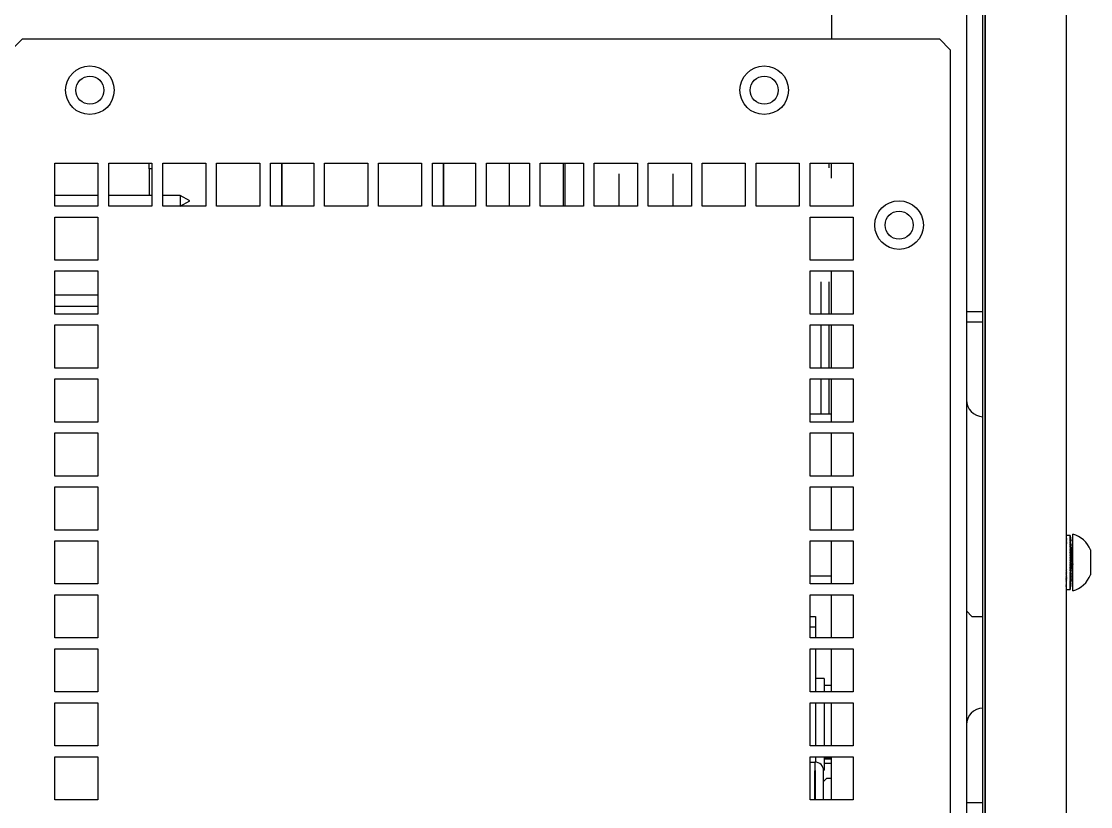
# Model space of a CAD drawing. Header units: millimetres. Extents: x -18178 to 96133, y -22425 to 61598.
# Drawn here: x 42266.3 to 42464.5, y 52401.4 to 52546.9 of the extents above; entities that cross this region are included whole.
import ezdxf

# ---------------------------------------------------------------- set-up
doc = ezdxf.new("R2010")
doc.units = ezdxf.units.MM
for name, color, linetype in [('00B48018P241', 7, 'Continuous'), ('00B48018P242', 7, 'Continuous'), ('00B60RPFP08', 7, 'Continuous'), ('00B60RSFP08', 7, 'Continuous'), ('10B60RIVP4008', 7, 'Continuous'), ('10H46893P54', 7, 'Continuous'), ('10H46910P0610B', 7, 'Continuous'), ('10H46911P06B', 7, 'Continuous'), ('CH0800FE', 7, 'Continuous'), ('CH1775FE', 7, 'Continuous'), ('EAE-UPS PANEL-VERTV.', 7, 'Continuous'), ('MA1146FE', 7, 'Continuous'), ('RG0136LX', 7, 'Continuous'), ('RG0330CU', 7, 'Continuous'), ('RG0334CU', 7, 'Continuous'), ('RG0335CU', 7, 'Continuous'), ('RG0340CU', 7, 'Continuous'), ('RG0994FE', 7, 'Continuous'), ('RG0999FE', 7, 'Continuous'), ('RG1006FE', 7, 'Continuous'), ('RG1018FE', 7, 'Continuous'), ('RG1050FE', 7, 'Continuous'), ('RG1110FE', 7, 'Continuous')]:
    doc.layers.add(name, color=color, linetype=linetype)
doc.layers.add('E-ELEC-EQPM', color=7, linetype='Continuous', lineweight=35)

# ---------------------------------------------------------------- blocks, each defined once
blk = doc.blocks.new('A$Ccc32f15b')
at = {"layer": '00B48018P241', "color": 7, "linetype": 'Continuous'}
for p, q in [((39.02, 39.2287), (38.62, 39.2287)), ((39.02, 37.7287), (38.62, 37.7287))]:
    blk.add_line(p, q, dxfattribs=at)
at = {"layer": '00B48018P242', "color": 7, "linetype": 'Continuous'}
for p, q in [((38.62, 39.2287), (39.02, 39.2287)), ((38.62, 37.7287), (39.02, 37.7287))]:
    blk.add_line(p, q, dxfattribs=at)
at = {"layer": '00B60RPFP08', "color": 7, "linetype": 'Continuous'}
for p, q in [((43.395, 42.755), (43.52, 42.755)), ((43.395, 42.755), (43.395, 42.675)), ((43.62, 42.755), (44.02, 42.755)), ((44.12, 42.755), (44.245, 42.755)), ((44.245, 42.7498), (44.245, 42.755))]:
    blk.add_line(p, q, dxfattribs=at)
at = {"layer": '00B60RSFP08', "color": 7, "linetype": 'Continuous'}
for p, q in [((43.46, 42.825), (43.46, 42.755)), ((44.1318, 42.825), (44.1318, 42.755)), ((44.139, 42.755), (44.139, 42.825)), ((44.18, 42.755), (44.18, 42.825))]:
    blk.add_line(p, q, dxfattribs=at)
at = {"layer": '10B60RIVP4008', "color": 7, "linetype": 'Continuous'}
for p, q in [((38.97, 36.875), (38.92, 36.7884)), ((39.02, 36.7884), (38.97, 36.875)), ((38.92, 36.7884), (39.02, 36.7884)), ((38.92, 36.7884), (38.92, 36.625)), ((38.92, 36.525), (38.92, 36.125)), ((38.92, 36.025), (38.92, 35.625)), ((39.845, 36.025), (39.845, 35.625)), ((39.945, 35.625), (39.945, 36.025))]:
    blk.add_line(p, q, dxfattribs=at)
at = {"layer": '10H46893P54', "color": 7, "linetype": 'Continuous'}
for p, q in [((40.945, 42.625), (40.945, 42.825)), ((42.445, 42.625), (42.445, 42.825))]:
    blk.add_line(p, q, dxfattribs=at)
at = {"layer": '10H46910P0610B', "color": 7, "linetype": 'Continuous'}
for p, q in [((42.205, 45.225), (42.2618, 45.225)), ((42.205, 45.225), (42.205, 45.225)), ((42.2618, 45.225), (42.2632, 45.225)), ((42.2632, 45.225), (42.3768, 45.225)), ((42.3768, 45.225), (42.3782, 45.225)), ((42.3782, 45.225), (42.435, 45.225)), ((42.435, 45.225), (42.435, 45.225)), ((42.5825, 45.06), (42.0575, 45.06)), ((42.17, 45.0001), (42.17, 45)), ((42.2007, 45.0001), (42.2007, 45)), ((42.4393, 45.0001), (42.4393, 45)), ((42.47, 45), (42.47, 45.0001))]:
    blk.add_line(p, q, dxfattribs=at)
for centre, start, end in [((42.2984, 44.9931), 111.93314, 164.47729), ((42.3416, 44.9931), 15.52271, 68.06686)]:
    blk.add_arc(centre, 0.25, start, end, dxfattribs=at)
at = {"layer": '10H46911P06B', "color": 7, "linetype": 'Continuous'}
for p, q in [((42.07, 45.0363), (42.0703, 45.0363)), ((42.07, 45.0363), (42.07, 45.0358)), ((42.07, 45.0358), (42.07, 45.0006)), ((42.07, 45.0006), (42.07, 45.0001)), ((42.07, 45.0006), (42.07, 45.0006)), ((42.07, 45.0001), (42.0703, 45.0001)), ((42.0703, 45.0363), (42.0703, 45.0358)), ((42.0703, 45.0358), (42.0707, 45.0359)), ((42.0707, 45.0358), (42.0703, 45.0358)), ((42.0703, 45.0006), (42.0703, 45.0001)), ((42.0707, 45.0006), (42.0703, 45.0006)), ((42.0707, 45.0363), (42.0716, 45.0363)), ((42.0707, 45.0363), (42.0707, 45.0358)), ((42.0707, 45.0006), (42.0707, 45.0001)), ((42.0707, 45.0001), (42.0716, 45.0001)), ((42.0716, 45.0363), (42.0716, 45.0358)), ((42.0716, 45.0358), (42.0723, 45.036)), ((42.0723, 45.0358), (42.0716, 45.0358)), ((42.0716, 45.0006), (42.0716, 45.0001)), ((42.0723, 45.0006), (42.0716, 45.0006)), ((42.0723, 45.0363), (42.0739, 45.0363)), ((42.0723, 45.0363), (42.0723, 45.0358)), ((42.0723, 45.0006), (42.0723, 45.0001)), ((42.0723, 45.0001), (42.0739, 45.0001)), ((42.0739, 45.0363), (42.0739, 45.0358)), ((42.0739, 45.0358), (42.0749, 45.0361)), ((42.0749, 45.0358), (42.0739, 45.0358)), ((42.0739, 45.0006), (42.0739, 45.0001)), ((42.0749, 45.0006), (42.0739, 45.0006)), ((42.0749, 45.0363), (42.0771, 45.0363)), ((42.0749, 45.0363), (42.0749, 45.0358)), ((42.0749, 45.0006), (42.0749, 45.0001)), ((42.0749, 45.0001), (42.0771, 45.0001)), ((42.0771, 45.0363), (42.0771, 45.0358)), ((42.0771, 45.0358), (42.0784, 45.0362)), ((42.0784, 45.0358), (42.0771, 45.0358)), ((42.0771, 45.0006), (42.0771, 45.0001)), ((42.0784, 45.0006), (42.0771, 45.0006)), ((42.0784, 45.0363), (42.0813, 45.0363)), ((42.0784, 45.0363), (42.0784, 45.0358)), ((42.0784, 45.0006), (42.0784, 45.0001)), ((42.0784, 45.0001), (42.0813, 45.0001)), ((42.0813, 45.0358), (42.083, 45.0363)), ((42.0813, 45.0363), (42.0813, 45.0358)), ((42.083, 45.0358), (42.0813, 45.0358)), ((42.0813, 45.0006), (42.0813, 45.0001)), ((42.083, 45.0006), (42.0813, 45.0006)), ((42.083, 45.0363), (42.0865, 45.0363)), ((42.083, 45.0363), (42.083, 45.0358)), ((42.083, 45.0006), (42.083, 45.0001)), ((42.083, 45.0001), (42.0865, 45.0001)), ((42.0865, 45.0358), (42.0959, 45.0388)), ((42.0865, 45.0363), (42.0865, 45.0358)), ((42.0884, 45.0358), (42.0865, 45.0358)), ((42.0865, 45.0006), (42.0865, 45.0001)), ((42.0884, 45.0006), (42.0865, 45.0006)), ((42.0884, 45.0363), (42.0926, 45.0363)), ((42.0884, 45.0363), (42.0884, 45.0358)), ((42.0884, 45.0006), (42.0884, 45.0001)), ((42.0884, 45.0001), (42.0926, 45.0001)), ((42.0926, 45.0358), (42.117, 45.044)), ((42.0926, 45.0363), (42.0926, 45.0358)), ((42.0948, 45.0358), (42.0926, 45.0358)), ((42.0926, 45.0006), (42.0926, 45.0001)), ((42.0948, 45.0006), (42.0926, 45.0006)), ((42.0948, 45.0363), (42.0995, 45.0363)), ((42.0948, 45.0363), (42.0948, 45.0358)), ((42.0948, 45.0006), (42.0948, 45.0001)), ((42.0948, 45.0001), (42.0995, 45.0001)), ((42.0995, 45.0363), (42.0995, 45.0358)), ((42.1021, 45.0358), (42.0995, 45.0358)), ((42.0995, 45.0001), (42.1087, 45.0034)), ((42.0995, 45.0006), (42.0995, 45.0001)), ((42.1021, 45.0006), (42.0995, 45.0006)), ((42.1021, 45.0363), (42.1074, 45.0363)), ((42.1021, 45.0363), (42.1021, 45.0358)), ((42.1021, 45.0006), (42.1021, 45.0001)), ((42.1021, 45.0001), (42.1074, 45.0001)), ((42.1074, 45.0363), (42.1074, 45.0358)), ((42.1102, 45.0358), (42.1074, 45.0358)), ((42.1074, 45.0006), (42.1074, 45.0001)), ((42.1102, 45.0006), (42.1074, 45.0006)), ((42.1102, 45.0363), (42.116, 45.0363)), ((42.1102, 45.0363), (42.1102, 45.0358)), ((42.1102, 45.0006), (42.1102, 45.0001)), ((42.1102, 45.0001), (42.116, 45.0001)), ((42.116, 45.0363), (42.116, 45.0358)), ((42.1191, 45.0358), (42.116, 45.0358)), ((42.116, 45.0001), (42.1238, 45.0034)), ((42.116, 45.0006), (42.116, 45.0001)), ((42.1191, 45.0006), (42.116, 45.0006)), ((42.1191, 45.0363), (42.1255, 45.0363)), ((42.1191, 45.0363), (42.1191, 45.0358)), ((42.1191, 45.0006), (42.1191, 45.0001)), ((42.1191, 45.0001), (42.1255, 45.0001)), ((42.1255, 45.0363), (42.1255, 45.0358)), ((42.1289, 45.0358), (42.1255, 45.0358)), ((42.1255, 45.0001), (42.1326, 45.0034)), ((42.1255, 45.0006), (42.1255, 45.0001)), ((42.1289, 45.0006), (42.1255, 45.0006)), ((42.1289, 45.0363), (42.1357, 45.0363)), ((42.1289, 45.0363), (42.1289, 45.0358)), ((42.1289, 45.0006), (42.1289, 45.0001)), ((42.1289, 45.0001), (42.1357, 45.0001)), ((42.1357, 45.0363), (42.1357, 45.0358)), ((42.1394, 45.0358), (42.1357, 45.0358)), ((42.1357, 45.0001), (42.1441, 45.0044)), ((42.1357, 45.0006), (42.1357, 45.0001)), ((42.1394, 45.0006), (42.1357, 45.0006)), ((42.1394, 45.0363), (42.1467, 45.0363)), ((42.1394, 45.0363), (42.1394, 45.0358)), ((42.1394, 45.0006), (42.1394, 45.0001)), ((42.1394, 45.0001), (42.1467, 45.0001)), ((42.1467, 45.0363), (42.1467, 45.0358)), ((42.1506, 45.0358), (42.1467, 45.0358)), ((42.1467, 45.0006), (42.1467, 45.0001)), ((42.1506, 45.0006), (42.1467, 45.0006)), ((42.1506, 45.0363), (42.1584, 45.0363)), ((42.1506, 45.0363), (42.1506, 45.0358)), ((42.1506, 45.0006), (42.1506, 45.0001)), ((42.1506, 45.0001), (42.1584, 45.0001)), ((42.1584, 45.0363), (42.1584, 45.0358)), ((42.1625, 45.0358), (42.1584, 45.0358)), ((42.1584, 45.0006), (42.1584, 45.0001)), ((42.1625, 45.0006), (42.1584, 45.0006)), ((42.1625, 45.0363), (42.1707, 45.0363)), ((42.1625, 45.0363), (42.1625, 45.0358)), ((42.1625, 45.0006), (42.1625, 45.0001)), ((42.1625, 45.0001), (42.1707, 45.0001)), ((42.1707, 45.0363), (42.1707, 45.0358)), ((42.175, 45.0358), (42.1707, 45.0358)), ((42.1707, 45.0006), (42.1707, 45.0001)), ((42.175, 45.0006), (42.1707, 45.0006)), ((42.175, 45.0363), (42.1836, 45.0363)), ((42.175, 45.0363), (42.175, 45.0358)), ((42.175, 45.0006), (42.175, 45.0001)), ((42.175, 45.0001), (42.1836, 45.0001)), ((42.1836, 45.0358), (42.2063, 45.0596)), ((42.1836, 45.0363), (42.1836, 45.0358)), ((42.188, 45.0358), (42.1836, 45.0358)), ((42.1836, 45.0006), (42.1836, 45.0001)), ((42.188, 45.0006), (42.1836, 45.0006)), ((42.188, 45.0363), (42.197, 45.0363)), ((42.188, 45.0363), (42.188, 45.0358)), ((42.188, 45.0006), (42.188, 45.0001)), ((42.188, 45.0001), (42.197, 45.0001)), ((42.197, 45.0358), (42.2136, 45.0596)), ((42.197, 45.0363), (42.197, 45.0358)), ((42.2016, 45.0358), (42.197, 45.0358)), ((42.197, 45.0006), (42.197, 45.0001)), ((42.2016, 45.0006), (42.197, 45.0006)), ((42.2016, 45.0363), (42.2109, 45.0363)), ((42.2016, 45.0363), (42.2016, 45.0358)), ((42.2016, 45.0006), (42.2016, 45.0001)), ((42.2016, 45.0001), (42.2109, 45.0001)), ((42.2109, 45.0358), (42.2213, 45.0596)), ((42.2109, 45.0363), (42.2109, 45.0358)), ((42.2157, 45.0358), (42.2109, 45.0358)), ((42.2109, 45.0006), (42.2109, 45.0001)), ((42.2157, 45.0006), (42.2109, 45.0006)), ((42.2157, 45.0363), (42.2252, 45.0363)), ((42.2157, 45.0363), (42.2157, 45.0358)), ((42.2157, 45.0006), (42.2157, 45.0001)), ((42.2157, 45.0001), (42.2252, 45.0001)), ((42.226, 45.0596), (42.2213, 45.0596)), ((42.2252, 45.0358), (42.2294, 45.0596)), ((42.2252, 45.0363), (42.2252, 45.0358)), ((42.2302, 45.0358), (42.2252, 45.0358)), ((42.2252, 45.0006), (42.2252, 45.0001)), ((42.2302, 45.0006), (42.2252, 45.0006)), ((42.2343, 45.0596), (42.2294, 45.0596)), ((42.2302, 45.0363), (42.2399, 45.0363)), ((42.2302, 45.0363), (42.2302, 45.0358)), ((42.2302, 45.0006), (42.2302, 45.0001)), ((42.2302, 45.0001), (42.2399, 45.0001)), ((42.2429, 45.0596), (42.2379, 45.0596)), ((42.2399, 45.0363), (42.2399, 45.0358)), ((42.245, 45.0358), (42.2399, 45.0358)), ((42.2399, 45.0006), (42.2399, 45.0001)), ((42.245, 45.0006), (42.2399, 45.0006)), ((42.245, 45.0358), (42.2429, 45.0596)), ((42.245, 45.0363), (42.255, 45.0363)), ((42.245, 45.0363), (42.245, 45.0358)), ((42.245, 45.0006), (42.245, 45.0001)), ((42.245, 45.0001), (42.255, 45.0001)), ((42.2519, 45.0596), (42.2466, 45.0596)), ((42.255, 45.0363), (42.255, 45.0358)), ((42.2601, 45.0358), (42.255, 45.0358)), ((42.255, 45.0006), (42.255, 45.0001)), ((42.2601, 45.0006), (42.255, 45.0006)), ((42.2601, 45.0363), (42.2703, 45.0363)), ((42.2601, 45.0363), (42.2601, 45.0358)), ((42.2601, 45.0006), (42.2601, 45.0001)), ((42.2601, 45.0001), (42.2703, 45.0001)), ((42.2703, 45.0363), (42.2703, 45.0358)), ((42.2755, 45.0358), (42.2703, 45.0358)), ((42.2703, 45.0006), (42.2703, 45.0001)), ((42.2755, 45.0006), (42.2703, 45.0006)), ((42.2755, 45.0363), (42.2857, 45.0363)), ((42.2755, 45.0363), (42.2755, 45.0358)), ((42.2755, 45.0006), (42.2755, 45.0001)), ((42.2755, 45.0001), (42.2857, 45.0001)), ((42.2857, 45.0363), (42.2857, 45.0358)), ((42.291, 45.0358), (42.2857, 45.0358)), ((42.2857, 45.0006), (42.2857, 45.0001)), ((42.291, 45.0006), (42.2857, 45.0006)), ((42.291, 45.0363), (42.3014, 45.0363)), ((42.291, 45.0363), (42.291, 45.0358)), ((42.291, 45.0006), (42.291, 45.0001)), ((42.291, 45.0001), (42.3014, 45.0001)), ((42.3014, 45.0363), (42.3014, 45.0358)), ((42.3066, 45.0358), (42.3014, 45.0358)), ((42.3014, 45.0006), (42.3014, 45.0001)), ((42.3066, 45.0006), (42.3014, 45.0006)), ((42.3066, 45.0363), (42.317, 45.0363)), ((42.3066, 45.0363), (42.3066, 45.0358)), ((42.3066, 45.0006), (42.3066, 45.0001)), ((42.3066, 45.0001), (42.317, 45.0001)), ((42.317, 45.0363), (42.317, 45.0358)), ((42.3223, 45.0358), (42.317, 45.0358)), ((42.317, 45.0006), (42.317, 45.0001)), ((42.3223, 45.0006), (42.317, 45.0006)), ((42.3223, 45.0363), (42.3327, 45.0363)), ((42.3223, 45.0363), (42.3223, 45.0358)), ((42.3223, 45.0006), (42.3223, 45.0001)), ((42.3223, 45.0001), (42.3327, 45.0001)), ((42.3327, 45.0363), (42.3327, 45.0358)), ((42.338, 45.0358), (42.3327, 45.0358)), ((42.3327, 45.0006), (42.3327, 45.0001)), ((42.338, 45.0006), (42.3327, 45.0006)), ((42.338, 45.0363), (42.3484, 45.0363)), ((42.338, 45.0363), (42.338, 45.0358)), ((42.338, 45.0006), (42.338, 45.0001)), ((42.338, 45.0001), (42.3484, 45.0001)), ((42.3484, 45.0363), (42.3484, 45.0358)), ((42.3537, 45.0358), (42.3484, 45.0358)), ((42.3484, 45.0006), (42.3484, 45.0001)), ((42.3537, 45.0006), (42.3484, 45.0006)), ((42.3537, 45.0363), (42.3639, 45.0363)), ((42.3537, 45.0363), (42.3537, 45.0358)), ((42.3537, 45.0006), (42.3537, 45.0001)), ((42.3537, 45.0001), (42.3639, 45.0001)), ((42.3639, 45.0363), (42.3639, 45.0358)), ((42.3691, 45.0358), (42.3639, 45.0358)), ((42.3639, 45.0006), (42.3639, 45.0001)), ((42.3691, 45.0006), (42.3639, 45.0006)), ((42.3691, 45.0363), (42.3793, 45.0363)), ((42.3691, 45.0363), (42.3691, 45.0358)), ((42.3691, 45.0006), (42.3691, 45.0001)), ((42.3691, 45.0001), (42.3793, 45.0001)), ((42.3793, 45.0363), (42.3793, 45.0358)), ((42.3844, 45.0358), (42.3793, 45.0358)), ((42.3793, 45.0006), (42.3793, 45.0001)), ((42.3844, 45.0006), (42.3793, 45.0006)), ((42.3844, 45.0363), (42.3944, 45.0363)), ((42.3844, 45.0363), (42.3844, 45.0358)), ((42.3844, 45.0006), (42.3844, 45.0001)), ((42.3844, 45.0001), (42.3944, 45.0001)), ((42.3995, 45.0001), (42.3866, 45.0052)), ((42.3944, 45.0363), (42.3944, 45.0358)), ((42.3995, 45.0358), (42.3944, 45.0358)), ((42.3944, 45.0006), (42.3944, 45.0001)), ((42.3995, 45.0006), (42.3944, 45.0006)), ((42.3995, 45.0363), (42.4093, 45.0363)), ((42.3995, 45.0363), (42.3995, 45.0358)), ((42.3995, 45.0006), (42.3995, 45.0001)), ((42.3995, 45.0001), (42.4093, 45.0001)), ((42.4142, 45.0001), (42.4005, 45.0052)), ((42.4057, 45.0596), (42.4007, 45.0596)), ((42.414, 45.0596), (42.4093, 45.0596)), ((42.4093, 45.0363), (42.4093, 45.0358)), ((42.4142, 45.0358), (42.4093, 45.0358)), ((42.4093, 45.0006), (42.4093, 45.0001)), ((42.4142, 45.0006), (42.4093, 45.0006)), ((42.4286, 45.0001), (42.4124, 45.0057)), ((42.4142, 45.0363), (42.4238, 45.0363)), ((42.4142, 45.0363), (42.4142, 45.0358)), ((42.4142, 45.0006), (42.4142, 45.0001)), ((42.4142, 45.0001), (42.4238, 45.0001)), ((42.4238, 45.0363), (42.4238, 45.0358)), ((42.4286, 45.0358), (42.4238, 45.0358)), ((42.4238, 45.0006), (42.4238, 45.0001)), ((42.4286, 45.0006), (42.4238, 45.0006)), ((42.4286, 45.0363), (42.4378, 45.0363)), ((42.4286, 45.0363), (42.4286, 45.0358)), ((42.4286, 45.0006), (42.4286, 45.0001)), ((42.4286, 45.0001), (42.4378, 45.0001)), ((42.4378, 45.0363), (42.4378, 45.0358)), ((42.4425, 45.0358), (42.4378, 45.0358)), ((42.4378, 45.0006), (42.4378, 45.0001)), ((42.4425, 45.0006), (42.4378, 45.0006)), ((42.4559, 45.0001), (42.4409, 45.0047)), ((42.4425, 45.0363), (42.4515, 45.0363)), ((42.4425, 45.0363), (42.4425, 45.0358)), ((42.4425, 45.0006), (42.4425, 45.0001)), ((42.4425, 45.0001), (42.4515, 45.0001)), ((42.4515, 45.0363), (42.4515, 45.0358)), ((42.4559, 45.0358), (42.4515, 45.0358)), ((42.4515, 45.0006), (42.4515, 45.0001)), ((42.4559, 45.0006), (42.4515, 45.0006)), ((42.4688, 45.0001), (42.4543, 45.0044)), ((42.4559, 45.0363), (42.4645, 45.0363)), ((42.4559, 45.0363), (42.4559, 45.0358)), ((42.4559, 45.0006), (42.4559, 45.0001)), ((42.4559, 45.0001), (42.4645, 45.0001)), ((42.4645, 45.0363), (42.4645, 45.0358)), ((42.4688, 45.0358), (42.4645, 45.0358)), ((42.4645, 45.0006), (42.4645, 45.0001)), ((42.4688, 45.0006), (42.4645, 45.0006)), ((42.4812, 45.0001), (42.4671, 45.0041)), ((42.4688, 45.0363), (42.4771, 45.0363)), ((42.4688, 45.0363), (42.4688, 45.0358)), ((42.4688, 45.0006), (42.4688, 45.0001)), ((42.4688, 45.0001), (42.4771, 45.0001)), ((42.4771, 45.0363), (42.4771, 45.0358)), ((42.4812, 45.0358), (42.4771, 45.0358)), ((42.4771, 45.0006), (42.4771, 45.0001)), ((42.4812, 45.0006), (42.4771, 45.0006)), ((42.4928, 45.0001), (42.4794, 45.0038)), ((42.4812, 45.0363), (42.489, 45.0363)), ((42.4812, 45.0363), (42.4812, 45.0358)), ((42.4812, 45.0006), (42.4812, 45.0001)), ((42.4812, 45.0001), (42.489, 45.0001)), ((42.489, 45.0363), (42.489, 45.0358)), ((42.4928, 45.0358), (42.489, 45.0358)), ((42.489, 45.0006), (42.489, 45.0001)), ((42.4928, 45.0006), (42.489, 45.0006)), ((42.4928, 45.0363), (42.5002, 45.0363)), ((42.4928, 45.0363), (42.4928, 45.0358)), ((42.4928, 45.0006), (42.4928, 45.0001)), ((42.4928, 45.0001), (42.5002, 45.0001)), ((42.5002, 45.0363), (42.5002, 45.0358)), ((42.5038, 45.0358), (42.5002, 45.0358)), ((42.5002, 45.0006), (42.5002, 45.0001)), ((42.5038, 45.0006), (42.5002, 45.0006)), ((42.5038, 45.0363), (42.5107, 45.0363)), ((42.5038, 45.0363), (42.5038, 45.0358)), ((42.5038, 45.0006), (42.5038, 45.0001)), ((42.5038, 45.0001), (42.5107, 45.0001)), ((42.5107, 45.0363), (42.5107, 45.0358)), ((42.5141, 45.0358), (42.5107, 45.0358)), ((42.5107, 45.0006), (42.5107, 45.0001)), ((42.5141, 45.0006), (42.5107, 45.0006)), ((42.5141, 45.0363), (42.5205, 45.0363)), ((42.5141, 45.0363), (42.5141, 45.0358)), ((42.5141, 45.0006), (42.5141, 45.0001)), ((42.5141, 45.0001), (42.5205, 45.0001)), ((42.5205, 45.0363), (42.5205, 45.0358)), ((42.5236, 45.0358), (42.5205, 45.0358)), ((42.5205, 45.0006), (42.5205, 45.0001)), ((42.5236, 45.0006), (42.5205, 45.0006)), ((42.5323, 45.0001), (42.5221, 45.0026)), ((42.5236, 45.0363), (42.5295, 45.0363)), ((42.5236, 45.0363), (42.5236, 45.0358)), ((42.5236, 45.0006), (42.5236, 45.0001)), ((42.5236, 45.0001), (42.5295, 45.0001)), ((42.5295, 45.0363), (42.5295, 45.0358)), ((42.5323, 45.0358), (42.5295, 45.0358)), ((42.5295, 45.0006), (42.5295, 45.0001)), ((42.5323, 45.0006), (42.5295, 45.0006)), ((42.5402, 45.0001), (42.5309, 45.0024)), ((42.5323, 45.0363), (42.5376, 45.0363)), ((42.5323, 45.0363), (42.5323, 45.0358)), ((42.5323, 45.0006), (42.5323, 45.0001)), ((42.5323, 45.0001), (42.5376, 45.0001)), ((42.5376, 45.0363), (42.5376, 45.0358)), ((42.5402, 45.0358), (42.5376, 45.0358)), ((42.5376, 45.0006), (42.5376, 45.0001)), ((42.5402, 45.0006), (42.5376, 45.0006)), ((42.5472, 45.0001), (42.5389, 45.0021)), ((42.5402, 45.0363), (42.5449, 45.0363)), ((42.5402, 45.0363), (42.5402, 45.0358)), ((42.5402, 45.0006), (42.5402, 45.0001)), ((42.5402, 45.0001), (42.5449, 45.0001)), ((42.5449, 45.0363), (42.5449, 45.0358)), ((42.5472, 45.0358), (42.5449, 45.0358)), ((42.5449, 45.0006), (42.5449, 45.0001)), ((42.5472, 45.0006), (42.5449, 45.0006)), ((42.5472, 45.0363), (42.5513, 45.0363)), ((42.5472, 45.0363), (42.5472, 45.0358)), ((42.5472, 45.0006), (42.5472, 45.0001)), ((42.5472, 45.0001), (42.5513, 45.0001)), ((42.5513, 45.0363), (42.5513, 45.0358)), ((42.5533, 45.0358), (42.5513, 45.0358)), ((42.5513, 45.0006), (42.5513, 45.0001)), ((42.5533, 45.0006), (42.5513, 45.0006)), ((42.5533, 45.0363), (42.5568, 45.0363)), ((42.5533, 45.0363), (42.5533, 45.0358)), ((42.5533, 45.0006), (42.5533, 45.0001)), ((42.5533, 45.0001), (42.5568, 45.0001)), ((42.5568, 45.0363), (42.5568, 45.0358)), ((42.5585, 45.0358), (42.5568, 45.0358)), ((42.5568, 45.0006), (42.5568, 45.0001)), ((42.5585, 45.0006), (42.5568, 45.0006)), ((42.5585, 45.0363), (42.5614, 45.0363)), ((42.5585, 45.0363), (42.5585, 45.0358)), ((42.5585, 45.0006), (42.5585, 45.0001)), ((42.5585, 45.0001), (42.5614, 45.0001)), ((42.5614, 45.0363), (42.5614, 45.0358)), ((42.5627, 45.0358), (42.5614, 45.0358)), ((42.5614, 45.0006), (42.5614, 45.0001)), ((42.5627, 45.0006), (42.5614, 45.0006)), ((42.5627, 45.0363), (42.565, 45.0363)), ((42.5627, 45.0363), (42.5627, 45.0358)), ((42.5627, 45.0006), (42.5627, 45.0001)), ((42.5627, 45.0001), (42.565, 45.0001)), ((42.565, 45.0363), (42.565, 45.0358)), ((42.566, 45.0358), (42.565, 45.0358)), ((42.565, 45.0006), (42.565, 45.0001)), ((42.566, 45.0006), (42.565, 45.0006)), ((42.566, 45.0363), (42.5676, 45.0363)), ((42.566, 45.0363), (42.566, 45.0358)), ((42.566, 45.0006), (42.566, 45.0001)), ((42.566, 45.0001), (42.5676, 45.0001)), ((42.5676, 45.0363), (42.5676, 45.0358)), ((42.5683, 45.0358), (42.5676, 45.0358)), ((42.5676, 45.0006), (42.5676, 45.0001)), ((42.5683, 45.0006), (42.5676, 45.0006)), ((42.5683, 45.0363), (42.5693, 45.0363)), ((42.5683, 45.0363), (42.5683, 45.0358)), ((42.5683, 45.0006), (42.5683, 45.0001)), ((42.5683, 45.0001), (42.5693, 45.0001)), ((42.5693, 45.0363), (42.5693, 45.0358)), ((42.5696, 45.0358), (42.5693, 45.0358)), ((42.5693, 45.0006), (42.5693, 45.0001)), ((42.5696, 45.0006), (42.5693, 45.0006)), ((42.5696, 45.0363), (42.57, 45.0363)), ((42.5696, 45.0363), (42.5696, 45.0358)), ((42.5696, 45.0006), (42.5696, 45.0001)), ((42.5696, 45.0001), (42.57, 45.0001)), ((42.57, 45.0363), (42.57, 45.0358)), ((42.57, 45.0363), (42.57, 45.0358)), ((42.57, 45.0358), (42.57, 45.0358)), ((42.57, 45.0006), (42.57, 45.0358)), ((42.57, 45.0006), (42.57, 45.0001)), ((42.57, 45.0006), (42.57, 45.0001)), ((42.57, 45.0006), (42.57, 45.0006))]:
    blk.add_line(p, q, dxfattribs=at)
for centre, radius, start, end in [((43.0017, 41.8429), 3.3254, 105.99352, 106.20124), ((43.1327, 41.4167), 3.771, 106.00361, 106.29064), ((42.9744, 42.0664), 3.1025, 106.55532, 106.80971), ((43.1015, 41.6694), 3.519, 106.60523, 106.90202), ((42.9452, 42.302), 2.8676, 107.31593, 107.5319), ((43.0682, 41.9358), 3.2533, 107.3194, 107.62761), ((42.9143, 42.546), 2.6243, 108.1293, 108.38772), ((42.8821, 42.7945), 2.3767, 109.09417, 109.40288), ((42.9959, 42.4928), 2.6984, 109.08533, 109.50704), ((42.8489, 43.0438), 2.1288, 110.04536, 110.61092), ((42.9576, 42.7747), 2.418, 110.33416, 110.72027), ((42.815, 43.2897), 1.8845, 111.41794, 112.05604), ((42.9185, 43.0528), 2.1419, 111.68798, 112.17131), ((42.7809, 43.5285), 1.6479, 113.49844, 113.79726), ((42.8791, 43.3229), 1.8744, 113.51996, 113.91922), ((42.7474, 43.7564), 1.4229, 115.55871, 115.91443), ((42.8403, 43.5806), 1.6203, 115.23431, 116.04384), ((42.7152, 43.9698), 1.2137, 117.73897, 118.51704), ((42.803, 43.8219), 1.3839, 117.73117, 118.65451), ((42.6859, 44.1653), 1.0243, 120.86631, 121.75676), ((42.7689, 44.043), 1.1701, 120.83325, 121.90249), ((42.6615, 44.3398), 0.8592, 124.82773, 125.84457), ((42.7407, 44.2403), 0.9839, 124.27944, 125.9978), ((42.6462, 44.4907), 0.7237, 129.92635, 131.07049), ((42.723, 44.4109), 0.8316, 128.67485, 131.22843), ((42.648, 44.6154), 0.6268, 134.80608, 137.8148), ((42.7254, 44.5519), 0.7235, 135.37989, 137.97075), ((42.6871, 44.7121), 0.5877, 143.6837, 146.51301), ((42.7716, 44.6612), 0.6823, 144.22713, 146.65387), ((42.8314, 44.7791), 0.6717, 155.27338, 157.48909), ((42.9414, 44.7371), 0.785, 155.70228, 157.59436), ((43.5552, 44.8156), 1.3481, 169.55031, 170.57712), ((43.7926, 44.7783), 1.5836, 169.75027, 170.62407), ((39.6434, 44.8208), 2.6055, 4.74421, 5.26953), ((39.1922, 44.7842), 3.0632, 4.72034, 5.16713), ((41.5267, 44.7947), 0.7673, 18.35135, 20.23425), ((41.4069, 44.7547), 0.8985, 18.2632, 19.8689), ((47.7597, 46.9499), 5.8232, 198.94218, 199.18992), ((41.755, 44.7378), 0.5955, 30.08796, 32.77165), ((41.6751, 44.6903), 0.6929, 29.95637, 32.25484), ((46.1092, 47.3652), 4.4859, 210.92811, 211.2831), ((41.8185, 44.6508), 0.6057, 39.52388, 42.50751), ((45.7177, 47.9991), 4.5303, 220.45582, 220.85254), ((41.832, 44.5352), 0.6865, 46.8713, 49.86093), ((41.7495, 44.592), 0.7004, 39.37113, 41.36746), ((45.7092, 48.8417), 5.1051, 227.80341, 228.20258), ((41.765, 44.4613), 0.7899, 46.71301, 48.03365), ((41.8243, 44.3929), 0.8104, 52.55686, 54.46797), ((41.7338, 44.1115), 1.1047, 58.40722, 59.16858), ((41.7556, 44.3003), 0.9289, 52.4016, 53.59551), ((41.8063, 44.226), 0.9664, 56.98738, 58.61969), ((41.7338, 44.1115), 1.1047, 56.83899, 57.89682), ((46.0982, 51.0966), 7.1325, 238.04003, 238.18418), ((41.7827, 44.0371), 1.1482, 60.48285, 61.8064), ((41.7055, 43.898), 1.3099, 60.34262, 61.67757), ((46.9814, 55.6172), 11.5368, 246.223, 246.51786), ((41.7563, 43.8293), 1.3513, 63.27844, 64.61172), ((47.2901, 57.3347), 13.2356, 248.03787, 248.31498), ((41.6738, 43.663), 1.5393, 63.14641, 64.28785), ((41.6407, 43.4103), 1.788, 65.41912, 66.40147), ((41.7287, 43.6059), 1.5714, 65.54348, 66.35913), ((41.701, 43.3703), 1.8045, 67.3999, 68.40278), ((41.6072, 43.1439), 2.0515, 67.28248, 67.94014), ((41.5743, 42.868), 2.3253, 68.82503, 69.56812), ((41.6737, 43.1263), 2.0467, 68.93628, 69.61909), ((41.6474, 42.8777), 2.2939, 70.2178, 71.03017), ((41.5425, 42.5869), 2.6048, 70.11198, 70.65275), ((41.5123, 42.305), 2.8853, 71.192, 71.79278), ((41.6225, 42.6285), 2.5421, 71.29307, 71.86372), ((41.484, 42.0269), 3.1625, 72.10186, 72.84823), ((41.5994, 42.3825), 2.7872, 72.19881, 72.88398), ((41.458, 41.7568), 3.4317, 72.86969, 73.53669), ((41.5782, 42.1437), 3.0253, 72.96307, 73.45118), ((41.4346, 41.4991), 3.6888, 73.51722, 74.11542), ((41.3958, 41.0368), 4.1502, 74.51528, 75.16308), ((41.4138, 41.2578), 3.9295, 74.06134, 74.5066), ((41.5591, 41.9158), 3.2527, 73.60754, 73.79584), ((41.3809, 40.8394), 4.3472, 74.88938, 75.47553), ((41.5164, 41.3324), 3.835, 74.97304, 75.58455), ((41.5424, 41.7025), 3.4656, 74.14905, 74.40682), ((41.5281, 41.507), 3.6608, 74.60078, 75.00293), ((41.3603, 40.5278), 4.6584, 75.42846, 76.04064), ((41.369, 40.6688), 4.5175, 75.1917, 75.62305), ((41.5074, 41.1816), 3.9856, 75.27386, 75.60088), ((41.501, 41.0569), 4.1102, 75.50943, 75.80897), ((41.3549, 40.4185), 4.7675, 75.60433, 75.9935), ((41.4975, 40.9602), 4.2067, 75.68443, 75.99605), ((41.3539, 40.3014), 4.8845, 75.7858, 76.23558), ((41.4967, 40.8931), 4.2737, 75.80221, 76.19311), ((41.3528, 40.3426), 4.8433, 75.7227, 76.09426), ((49.8234, 74.9059), 30.7453, 256.25777, 256.29698), ((41.3584, 40.2955), 4.8904, 75.79477, 76.17422), ((41.4988, 40.8567), 4.3101, 75.86498, 76.1688), ((49.8862, 75.395), 31.2337, 256.39547, 256.41008), ((41.5113, 40.8775), 4.2893, 75.82917, 76.11909), ((41.5037, 40.8515), 4.3153, 75.87391, 76.08761), ((41.5217, 40.9345), 4.2324, 75.72992, 76.02171), ((49.9225, 75.6607), 31.499, 256.46669, 256.47035), ((49.9319, 75.6988), 31.5371, 256.47586, 256.47893), ((49.9146, 75.5087), 31.3472, 256.43347, 256.43596), ((49.8707, 75.0934), 30.9325, 256.33875, 256.34066), ((49.8002, 74.4594), 30.2994, 256.18991, 256.19122), ((49.7038, 73.6169), 29.458, 255.98411, 255.98479)]:
    blk.add_arc(centre, radius, start, end, dxfattribs=at)
at = {"layer": 'CH0800FE', "color": 7, "linetype": 'Continuous'}
blk.add_line((37.17, 42.825), (37.47, 42.825), dxfattribs=at)
for centre in [(37.945, 42.2), (37.945, 35.95)]:
    blk.add_circle(centre, 0.13, dxfattribs=at)
at = {"layer": 'CH1775FE', "color": 7, "linetype": 'Continuous'}
for p, q in [((2.32, 44.075), (91.07, 44.075)), ((38.76, 42.825), (38.62, 42.825)), ((40.02, 42.825), (39.62, 42.825)), ((40.52, 42.825), (40.12, 42.825)), ((41.02, 42.825), (40.62, 42.825)), ((41.52, 42.825), (41.12, 42.825)), ((42.02, 42.825), (41.62, 42.825)), ((42.52, 42.825), (42.12, 42.825)), ((43.02, 42.825), (42.62, 42.825)), ((43.52, 42.825), (43.12, 42.825)), ((44.02, 42.825), (43.62, 42.825)), ((44.52, 42.825), (44.12, 42.825))]:
    blk.add_line(p, q, dxfattribs=at)
blk.add_circle((39.195, 43.45), 0.13, dxfattribs=at)
at = {"layer": 'MA1146FE', "color": 7, "linetype": 'Continuous'}
for p, q in [((39.995, 44.075), (39.995, 44.225)), ((40.095, 44.225), (40.095, 44.075)), ((44.545, 44.075), (44.545, 44.225))]:
    blk.add_line(p, q, dxfattribs=at)
for centre, start, end in [((40.815, 44.23), 270, 358.15143), ((43.825, 44.23), 181.84857, 270)]:
    blk.add_arc(centre, 0.155, start, end, dxfattribs=at)
at = {"layer": 'RG0136LX', "color": 7, "linetype": 'Continuous'}
for p, q in [((38.675, 36.5), (38.62, 36.5)), ((38.675, 36.525), (38.675, 36.5)), ((38.675, 36.5), (38.92, 36.5))]:
    blk.add_line(p, q, dxfattribs=at)
at = {"layer": 'RG0330CU', "color": 7, "linetype": 'Continuous'}
blk.add_line((39.02, 40.355), (38.62, 40.355), dxfattribs=at)
at = {"layer": 'RG0334CU', "color": 7, "linetype": 'Continuous'}
blk.add_line((39.02, 40.3548), (38.62, 40.3548), dxfattribs=at)
at = {"layer": 'RG0335CU', "color": 7, "linetype": 'Continuous'}
for p, q in [((39.02, 40.34), (38.62, 40.34)), ((39.02, 39.84), (38.62, 39.84))]:
    blk.add_line(p, q, dxfattribs=at)
at = {"layer": 'RG0340CU', "color": 7, "linetype": 'Continuous'}
for p, q in [((39.02, 41.355), (38.72, 41.355)), ((39.02, 40.855), (38.72, 40.855))]:
    blk.add_line(p, q, dxfattribs=at)
at = {"layer": 'RG0994FE', "color": 7, "linetype": 'Continuous'}
for p, q in [((38.62, 42.8), (38.6658, 42.8)), ((39.72, 42.8), (40.02, 42.8)), ((39.72, 42.725), (40.02, 42.725)), ((40.12, 42.8), (40.52, 42.8)), ((40.12, 42.725), (40.52, 42.725)), ((40.62, 42.8), (40.945, 42.8)), ((40.62, 42.725), (40.945, 42.725))]:
    blk.add_line(p, q, dxfattribs=at)
at = {"layer": 'RG0999FE', "color": 7, "linetype": 'Continuous'}
for p, q in [((-0.075, 45), (47.215, 45)), ((46.7901, 44.225), (0.3498, 44.225))]:
    blk.add_line(p, q, dxfattribs=at)
at = {"layer": 'RG1006FE', "color": 7, "linetype": 'Continuous'}
for p, q in [((44.52, 42.75), (44.25, 42.75)), ((44.17, 42.625), (44.17, 42.67)), ((44.17, 42.67), (44.25, 42.67)), ((44.52, 42.675), (44.25, 42.675)), ((44.52, 42.67), (44.25, 42.67))]:
    blk.add_line(p, q, dxfattribs=at)
for radius in [0.08, 0.005]:
    blk.add_arc((44.25, 42.67), radius, 90, 180, dxfattribs=at)
at = {"layer": 'RG1018FE', "color": 7, "linetype": 'Continuous'}
for p, q in [((44.32, 42.78), (44.32, 42.825)), ((44.32, 42.78), (44.35, 42.75)), ((42.82, 42.625), (42.82, 42.675)), ((42.82, 42.675), (42.92, 42.675)), ((42.92, 42.675), (43.02, 42.675)), ((42.92, 42.675), (42.92, 42.625)), ((43.12, 42.675), (43.52, 42.675)), ((43.62, 42.675), (44.02, 42.675)), ((44.12, 42.675), (44.1702, 42.675))]:
    blk.add_line(p, q, dxfattribs=at)
at = {"layer": 'RG1050FE', "color": 7, "linetype": 'Continuous'}
for p, q in [((42.82, 44.125), (42.82, 44.225)), ((42.77, 44.075), (42.82, 44.125))]:
    blk.add_line(p, q, dxfattribs=at)
at = {"layer": 'RG1110FE', "color": 7, "linetype": 'Continuous'}
for p, q in [((37.57, 43.925), (37.47, 43.825)), ((37.57, 43.925), (92.07, 43.925)), ((37.47, 35.325), (37.47, 43.825)), ((38.62, 43.025), (39.02, 43.025)), ((38.62, 42.625), (38.62, 43.025)), ((39.02, 43.025), (39.02, 42.625)), ((39.12, 43.025), (39.52, 43.025)), ((39.12, 42.625), (39.12, 43.025)), ((39.52, 43.025), (39.52, 42.625)), ((39.62, 43.025), (40.02, 43.025)), ((39.62, 42.625), (39.62, 43.025)), ((40.02, 43.025), (40.02, 42.625)), ((40.12, 43.025), (40.52, 43.025)), ((40.12, 42.625), (40.12, 43.025)), ((40.52, 43.025), (40.52, 42.625)), ((40.62, 43.025), (41.02, 43.025)), ((40.62, 42.625), (40.62, 43.025)), ((41.02, 43.025), (41.02, 42.625)), ((41.12, 43.025), (41.52, 43.025)), ((41.12, 42.625), (41.12, 43.025)), ((41.52, 43.025), (41.52, 42.625)), ((41.62, 43.025), (42.02, 43.025)), ((41.62, 42.625), (41.62, 43.025)), ((42.02, 43.025), (42.02, 42.625)), ((42.12, 43.025), (42.52, 43.025)), ((42.12, 42.625), (42.12, 43.025)), ((42.52, 43.025), (42.52, 42.625)), ((42.62, 43.025), (43.02, 43.025)), ((42.62, 42.625), (42.62, 43.025)), ((43.02, 43.025), (43.02, 42.625)), ((43.12, 43.025), (43.52, 43.025)), ((43.12, 42.625), (43.12, 43.025)), ((43.52, 43.025), (43.52, 42.625)), ((43.62, 43.025), (44.02, 43.025)), ((43.62, 42.625), (43.62, 43.025)), ((44.02, 43.025), (44.02, 42.625)), ((44.12, 43.025), (44.52, 43.025)), ((44.12, 42.625), (44.12, 43.025)), ((44.52, 43.025), (44.52, 42.625)), ((39.02, 42.625), (38.62, 42.625)), ((39.52, 42.625), (39.12, 42.625)), ((40.02, 42.625), (39.62, 42.625)), ((40.52, 42.625), (40.12, 42.625)), ((41.02, 42.625), (40.62, 42.625)), ((41.52, 42.625), (41.12, 42.625)), ((42.02, 42.625), (41.62, 42.625)), ((42.52, 42.625), (42.12, 42.625)), ((43.02, 42.625), (42.62, 42.625)), ((43.52, 42.625), (43.12, 42.625)), ((44.02, 42.625), (43.62, 42.625)), ((44.52, 42.625), (44.12, 42.625)), ((38.62, 42.525), (39.02, 42.525)), ((38.62, 42.125), (38.62, 42.525)), ((39.02, 42.525), (39.02, 42.125)), ((39.02, 42.125), (38.62, 42.125)), ((38.62, 42.025), (39.02, 42.025)), ((38.62, 41.625), (38.62, 42.025)), ((39.02, 42.025), (39.02, 41.625)), ((39.02, 41.625), (38.62, 41.625)), ((38.62, 41.525), (39.02, 41.525)), ((38.62, 41.125), (38.62, 41.525)), ((39.02, 41.525), (39.02, 41.125)), ((39.02, 41.125), (38.62, 41.125)), ((38.62, 41.025), (39.02, 41.025)), ((38.62, 40.625), (38.62, 41.025)), ((39.02, 41.025), (39.02, 40.625)), ((39.02, 40.625), (38.62, 40.625)), ((38.62, 40.525), (39.02, 40.525)), ((38.62, 40.125), (38.62, 40.525)), ((39.02, 40.525), (39.02, 40.125)), ((39.02, 40.125), (38.62, 40.125)), ((38.62, 40.025), (39.02, 40.025)), ((38.62, 39.625), (38.62, 40.025)), ((39.02, 40.025), (39.02, 39.625)), ((39.02, 39.625), (38.62, 39.625)), ((38.62, 39.525), (39.02, 39.525)), ((38.62, 39.125), (38.62, 39.525)), ((39.02, 39.525), (39.02, 39.125)), ((39.02, 39.125), (38.62, 39.125)), ((38.62, 39.025), (39.02, 39.025)), ((38.62, 38.625), (38.62, 39.025)), ((39.02, 39.025), (39.02, 38.625)), ((39.02, 38.625), (38.62, 38.625)), ((38.62, 38.525), (39.02, 38.525)), ((38.62, 38.125), (38.62, 38.525)), ((39.02, 38.525), (39.02, 38.125)), ((39.02, 38.125), (38.62, 38.125)), ((38.62, 38.025), (39.02, 38.025)), ((38.62, 37.625), (38.62, 38.025)), ((39.02, 38.025), (39.02, 37.625)), ((39.02, 37.625), (38.62, 37.625)), ((38.62, 37.525), (39.02, 37.525)), ((38.62, 37.125), (38.62, 37.525)), ((39.02, 37.525), (39.02, 37.125)), ((39.02, 37.125), (38.62, 37.125)), ((38.62, 37.025), (39.02, 37.025)), ((38.62, 36.625), (38.62, 37.025)), ((39.02, 37.025), (39.02, 36.625)), ((39.02, 36.625), (38.62, 36.625)), ((38.62, 36.525), (39.02, 36.525)), ((38.62, 36.125), (38.62, 36.525)), ((39.02, 36.525), (39.02, 36.125)), ((39.02, 36.125), (38.62, 36.125)), ((38.62, 36.025), (39.02, 36.025)), ((38.62, 35.625), (38.62, 36.025)), ((39.02, 36.025), (39.02, 35.625)), ((39.12, 36.025), (39.52, 36.025)), ((39.12, 35.625), (39.12, 36.025)), ((39.52, 36.025), (39.52, 35.625)), ((39.62, 36.025), (40.02, 36.025)), ((39.62, 35.625), (39.62, 36.025)), ((40.02, 36.025), (40.02, 35.625)), ((40.12, 36.025), (40.52, 36.025)), ((40.12, 35.625), (40.12, 36.025)), ((40.52, 36.025), (40.52, 35.625)), ((40.62, 36.025), (41.02, 36.025)), ((40.62, 35.625), (40.62, 36.025)), ((41.02, 36.025), (41.02, 35.625)), ((41.12, 36.025), (41.52, 36.025)), ((41.12, 35.625), (41.12, 36.025)), ((41.52, 36.025), (41.52, 35.625)), ((41.62, 36.025), (42.02, 36.025)), ((41.62, 35.625), (41.62, 36.025)), ((42.02, 36.025), (42.02, 35.625)), ((42.12, 36.025), (42.52, 36.025)), ((42.12, 35.625), (42.12, 36.025)), ((42.52, 36.025), (42.52, 35.625)), ((42.62, 36.025), (43.02, 36.025)), ((42.62, 35.625), (42.62, 36.025)), ((43.02, 36.025), (43.02, 35.625)), ((43.12, 36.025), (43.52, 36.025)), ((43.12, 35.625), (43.12, 36.025)), ((43.52, 36.025), (43.52, 35.625)), ((43.62, 36.025), (44.02, 36.025)), ((43.62, 35.625), (43.62, 36.025)), ((44.02, 36.025), (44.02, 35.625)), ((44.12, 36.025), (44.52, 36.025)), ((44.12, 35.625), (44.12, 36.025)), ((44.52, 36.025), (44.52, 35.625)), ((39.02, 35.625), (38.62, 35.625)), ((39.52, 35.625), (39.12, 35.625)), ((40.02, 35.625), (39.62, 35.625)), ((40.52, 35.625), (40.12, 35.625)), ((41.02, 35.625), (40.62, 35.625)), ((41.52, 35.625), (41.12, 35.625)), ((42.02, 35.625), (41.62, 35.625)), ((42.52, 35.625), (42.12, 35.625)), ((43.02, 35.625), (42.62, 35.625)), ((43.52, 35.625), (43.12, 35.625)), ((44.02, 35.625), (43.62, 35.625)), ((44.52, 35.625), (44.12, 35.625)), ((37.47, 35.325), (37.57, 35.225))]:
    blk.add_line(p, q, dxfattribs=at)
for centre in [(39.195, 43.45), (37.945, 42.2), (37.945, 35.95)]:
    blk.add_circle(centre, 0.225, dxfattribs=at)
blk = doc.blocks.new('ups-panel')
at = {"layer": 'EAE-UPS PANEL-VERTV.', "xscale": 20, "yscale": 20, "zscale": 20}
blk.add_blockref('A$Ccc32f15b', (5.1, -450.03, 1985.5), dxfattribs=at)

msp = doc.modelspace()

# ---------------------------------------------------------------- linework, layer by layer
at = {"layer": 'E-ELEC-EQPM'}
msp.add_lwpolyline([(41530.00043, 52699.1355), (42445.00043, 52699.1355), (42445.00043, 50045.1355), (41530.00043, 50045.1355)], close=True, dxfattribs=at)

# ---------------------------------------------------------------- block references
at = {"layer": 'EAE-UPS PANEL-VERTV.', "rotation": 270}
msp.add_blockref('ups-panel', (42010.0646, 53298.13576), dxfattribs=at)

doc.saveas('drawing.dxf')
